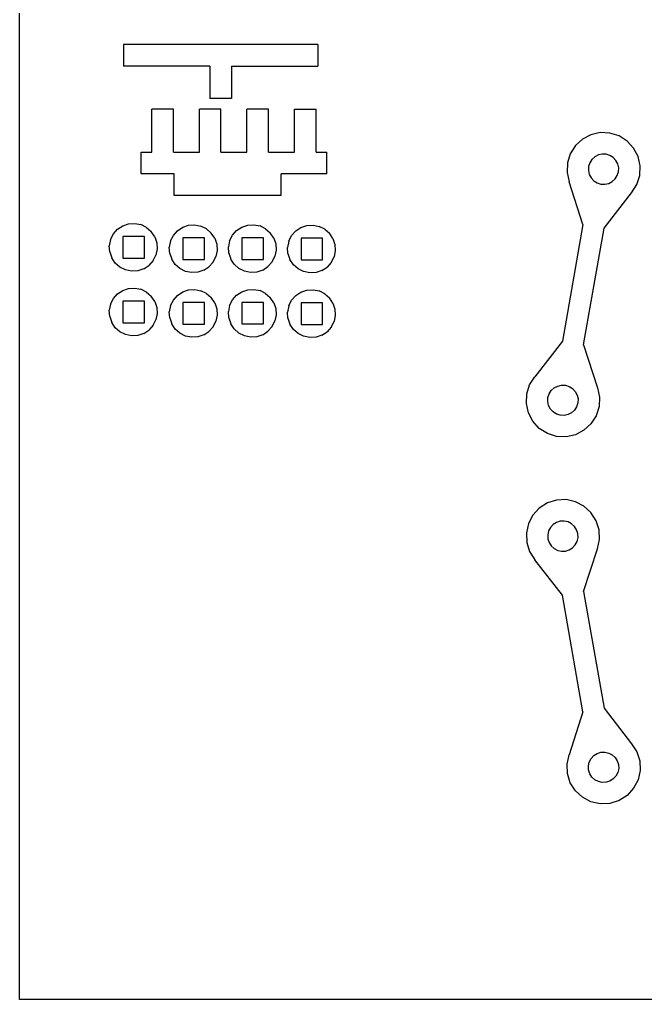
# Model space of a CAD drawing. Extents: x -2494 to 2494, y -1959 to 1959.
# Drawn here: x -2494 to -2030, y -1959 to -1231 of the extents above; entities that cross this region are included whole.
import ezdxf

# ---------------------------------------------------------------- set-up
doc = ezdxf.new("R2010")
doc.units = 0
doc.header["$MEASUREMENT"] = 0
doc.layers.get('0').update_dxf_attribs({"linetype": 'CONTINUOUS'})

msp = doc.modelspace()

# ---------------------------------------------------------------- linework, layer by layer
for p, q in [((-2494.26, -1958.62), (-2494.26, 1958.62)), ((-2417.1, -1249.79), (-2417.1, -1265.8)), ((-2273.02, -1249.79), (-2417.1, -1249.79)), ((-2273.02, -1249.79), (-2273.02, -1265.8)), ((-2353.06, -1265.8), (-2417.1, -1265.8)), ((-2353.06, -1265.8), (-2353.06, -1289.84)), ((-2337.05, -1265.8), (-2337.05, -1289.84)), ((-2337.05, -1265.8), (-2273.02, -1265.8)), ((-2337.05, -1289.84), (-2353.06, -1289.84)), ((-2396.1, -1329.72), (-2396.1, -1297.7)), ((-2380.09, -1297.7), (-2396.1, -1297.7)), ((-2380.09, -1329.72), (-2380.09, -1297.7)), ((-2344.81, -1297.7), (-2360.82, -1297.7)), ((-2360.82, -1329.72), (-2360.82, -1297.7)), ((-2344.81, -1329.72), (-2344.81, -1297.7)), ((-2325.54, -1329.72), (-2325.54, -1297.7)), ((-2309.53, -1297.7), (-2325.54, -1297.7)), ((-2309.53, -1329.72), (-2309.53, -1297.7)), ((-2290.15, -1297.7), (-2274.14, -1297.7)), ((-2290.15, -1329.72), (-2290.15, -1297.7)), ((-2274.14, -1329.72), (-2274.14, -1297.7)), ((-2063.27, -1315.12), (-2070.2, -1316.67)), ((-2056.17, -1315.43), (-2063.27, -1315.12)), ((-2049.39, -1317.56), (-2056.17, -1315.43)), ((-2076.5, -1319.95), (-2081.74, -1324.75)), ((-2070.2, -1316.67), (-2076.5, -1319.95)), ((-2043.39, -1321.38), (-2049.39, -1317.56)), ((-2038.59, -1326.62), (-2043.39, -1321.38)), ((-2404.1, -1329.72), (-2396.1, -1329.72)), ((-2404.1, -1345.73), (-2404.1, -1329.72)), ((-2380.09, -1329.72), (-2360.82, -1329.72)), ((-2344.81, -1329.72), (-2325.54, -1329.72)), ((-2309.53, -1329.72), (-2290.15, -1329.72)), ((-2274.14, -1329.72), (-2266.14, -1329.72)), ((-2266.14, -1345.73), (-2266.14, -1329.72)), ((-2085.56, -1330.75), (-2087.69, -1337.53)), ((-2081.74, -1324.75), (-2085.56, -1330.75)), ((-2061.87, -1331.01), (-2064.74, -1331.65)), ((-2058.93, -1331.14), (-2061.87, -1331.01)), ((-2056.12, -1332.02), (-2058.93, -1331.14)), ((-2035.3, -1332.92), (-2038.59, -1326.62)), ((-2087.69, -1337.53), (-2088, -1344.63)), ((-2071.1, -1337.48), (-2071.98, -1340.29)), ((-2069.52, -1335), (-2071.1, -1337.48)), ((-2067.35, -1333.01), (-2069.52, -1335)), ((-2064.74, -1331.65), (-2067.35, -1333.01)), ((-2053.64, -1333.6), (-2056.12, -1332.02)), ((-2051.65, -1335.77), (-2053.64, -1333.6)), ((-2050.28, -1338.38), (-2051.65, -1335.77)), ((-2049.65, -1341.25), (-2050.28, -1338.38)), ((-2033.76, -1339.85), (-2035.3, -1332.92)), ((-2088, -1344.63), (-2086.45, -1351.57)), ((-2071.98, -1340.29), (-2072.11, -1343.23)), ((-2072.11, -1343.23), (-2071.47, -1346.1)), ((-2050.66, -1347), (-2049.77, -1344.19)), ((-2049.77, -1344.19), (-2049.65, -1341.25)), ((-2034.07, -1346.95), (-2033.76, -1339.85)), ((-2379.67, -1345.73), (-2404.1, -1345.73)), ((-2379.67, -1361.75), (-2379.67, -1345.73)), ((-2300.16, -1361.75), (-2300.16, -1345.73)), ((-2266.14, -1345.73), (-2300.16, -1345.73)), ((-2076.2, -1383.38), (-2086.45, -1351.57)), ((-2071.47, -1346.1), (-2070.11, -1348.71)), ((-2070.11, -1348.71), (-2068.12, -1350.88)), ((-2068.12, -1350.88), (-2065.64, -1352.46)), ((-2065.64, -1352.46), (-2062.83, -1353.35)), ((-2059.89, -1353.47), (-2057.02, -1352.84)), ((-2057.02, -1352.84), (-2054.41, -1351.47)), ((-2054.41, -1351.47), (-2052.24, -1349.48)), ((-2052.24, -1349.48), (-2050.66, -1347)), ((-2036.2, -1353.73), (-2034.07, -1346.95)), ((-2062.83, -1353.35), (-2059.89, -1353.47)), ((-2060.5, -1386.14), (-2040.02, -1359.73)), ((-2040.02, -1359.73), (-2036.2, -1353.73)), ((-2300.16, -1361.75), (-2379.67, -1361.75)), ((-2424.69, -1390.35), (-2421.62, -1386.87)), ((-2421.62, -1386.87), (-2417.76, -1384.3)), ((-2417.76, -1384.3), (-2413.37, -1382.82)), ((-2413.37, -1382.82), (-2408.74, -1382.53)), ((-2408.74, -1382.53), (-2404.2, -1383.45)), ((-2400.05, -1385.51), (-2404.2, -1383.45)), ((-2400.05, -1385.51), (-2396.57, -1388.58)), ((-2394.01, -1392.45), (-2396.57, -1388.58)), ((-2380.16, -1391.41), (-2377.09, -1387.93)), ((-2377.09, -1387.93), (-2373.23, -1385.36)), ((-2373.23, -1385.36), (-2368.84, -1383.88)), ((-2368.84, -1383.88), (-2364.21, -1383.59)), ((-2364.21, -1383.59), (-2359.67, -1384.51)), ((-2355.52, -1386.58), (-2359.67, -1384.51)), ((-2355.52, -1386.58), (-2352.04, -1389.65)), ((-2336.32, -1391.28), (-2333.25, -1387.8)), ((-2333.25, -1387.8), (-2329.39, -1385.24)), ((-2329.39, -1385.24), (-2325, -1383.76)), ((-2325, -1383.76), (-2320.37, -1383.47)), ((-2320.37, -1383.47), (-2315.83, -1384.39)), ((-2311.68, -1386.45), (-2315.83, -1384.39)), ((-2311.68, -1386.45), (-2308.21, -1389.52)), ((-2292.43, -1391.6), (-2289.36, -1388.12)), ((-2289.36, -1388.12), (-2285.5, -1385.55)), ((-2285.5, -1385.55), (-2281.11, -1384.07)), ((-2281.11, -1384.07), (-2276.48, -1383.78)), ((-2276.48, -1383.78), (-2271.94, -1384.7)), ((-2267.79, -1386.76), (-2271.94, -1384.7)), ((-2267.79, -1386.76), (-2264.31, -1389.83)), ((-2076.2, -1383.38), (-2091.44, -1469.94)), ((-2075.74, -1472.7), (-2060.5, -1386.14)), ((-2426.75, -1394.5), (-2427.67, -1399.05)), ((-2426.75, -1394.5), (-2424.69, -1390.35)), ((-2417.66, -1392.26), (-2417.66, -1408.27)), ((-2401.65, -1392.26), (-2417.66, -1392.26)), ((-2401.65, -1408.27), (-2401.65, -1392.26)), ((-2394.01, -1392.45), (-2392.53, -1396.85)), ((-2382.22, -1395.56), (-2383.14, -1400.11)), ((-2382.22, -1395.56), (-2380.16, -1391.41)), ((-2373.13, -1393.32), (-2373.13, -1409.33)), ((-2357.12, -1393.32), (-2373.13, -1393.32)), ((-2357.12, -1409.33), (-2357.12, -1393.32)), ((-2349.48, -1393.51), (-2352.04, -1389.65)), ((-2349.48, -1393.51), (-2348, -1397.91)), ((-2338.38, -1395.44), (-2339.3, -1399.99)), ((-2338.38, -1395.44), (-2336.32, -1391.28)), ((-2329.29, -1393.19), (-2329.29, -1409.2)), ((-2313.28, -1393.19), (-2329.29, -1393.19)), ((-2313.28, -1409.2), (-2313.28, -1393.19)), ((-2305.64, -1393.39), (-2308.21, -1389.52)), ((-2305.64, -1393.39), (-2304.16, -1397.78)), ((-2294.49, -1395.75), (-2295.41, -1400.3)), ((-2294.49, -1395.75), (-2292.43, -1391.6)), ((-2285.4, -1393.51), (-2285.4, -1409.52)), ((-2269.39, -1393.51), (-2285.4, -1393.51)), ((-2269.39, -1409.52), (-2269.39, -1393.51)), ((-2261.75, -1393.7), (-2264.31, -1389.83)), ((-2261.75, -1393.7), (-2260.27, -1398.1)), ((-2427.38, -1403.68), (-2427.67, -1399.05)), ((-2427.38, -1403.68), (-2425.9, -1408.08)), ((-2392.24, -1401.48), (-2393.16, -1406.02)), ((-2392.53, -1396.85), (-2392.24, -1401.48)), ((-2382.85, -1404.74), (-2383.14, -1400.11)), ((-2347.71, -1402.54), (-2348.63, -1407.08)), ((-2348, -1397.91), (-2347.71, -1402.54)), ((-2339.01, -1404.62), (-2339.3, -1399.99)), ((-2303.87, -1402.41), (-2304.79, -1406.96)), ((-2304.16, -1397.78), (-2303.87, -1402.41)), ((-2295.12, -1404.93), (-2295.41, -1400.3)), ((-2259.98, -1402.73), (-2260.9, -1407.27)), ((-2260.27, -1398.1), (-2259.98, -1402.73)), ((-2423.34, -1411.94), (-2425.9, -1408.08)), ((-2417.66, -1408.27), (-2401.65, -1408.27)), ((-2395.22, -1410.18), (-2398.29, -1413.66)), ((-2395.22, -1410.18), (-2393.16, -1406.02)), ((-2382.85, -1404.74), (-2381.37, -1409.14)), ((-2378.81, -1413), (-2381.37, -1409.14)), ((-2373.13, -1409.33), (-2357.12, -1409.33)), ((-2350.69, -1411.24), (-2348.63, -1407.08)), ((-2339.01, -1404.62), (-2337.53, -1409.01)), ((-2334.97, -1412.88), (-2337.53, -1409.01)), ((-2329.29, -1409.2), (-2313.28, -1409.2)), ((-2306.85, -1411.11), (-2309.92, -1414.59)), ((-2306.85, -1411.11), (-2304.79, -1406.96)), ((-2295.12, -1404.93), (-2293.64, -1409.33)), ((-2291.08, -1413.19), (-2293.64, -1409.33)), ((-2285.4, -1409.52), (-2269.39, -1409.52)), ((-2262.96, -1411.43), (-2260.9, -1407.27)), ((-2419.86, -1415.01), (-2423.34, -1411.94)), ((-2415.71, -1417.07), (-2419.86, -1415.01)), ((-2411.17, -1417.99), (-2415.71, -1417.07)), ((-2406.54, -1417.7), (-2411.17, -1417.99)), ((-2402.15, -1416.22), (-2406.54, -1417.7)), ((-2402.15, -1416.22), (-2398.29, -1413.66)), ((-2375.33, -1416.07), (-2378.81, -1413)), ((-2371.18, -1418.14), (-2375.33, -1416.07)), ((-2366.64, -1419.05), (-2371.18, -1418.14)), ((-2357.62, -1417.28), (-2362.01, -1418.76)), ((-2357.62, -1417.28), (-2353.76, -1414.72)), ((-2350.69, -1411.24), (-2353.76, -1414.72)), ((-2331.49, -1415.95), (-2334.97, -1412.88)), ((-2327.34, -1418.01), (-2331.49, -1415.95)), ((-2322.8, -1418.93), (-2327.34, -1418.01)), ((-2313.78, -1417.16), (-2318.17, -1418.64)), ((-2313.78, -1417.16), (-2309.92, -1414.59)), ((-2287.6, -1416.26), (-2291.08, -1413.19)), ((-2283.45, -1418.32), (-2287.6, -1416.26)), ((-2278.91, -1419.24), (-2283.45, -1418.32)), ((-2269.89, -1417.47), (-2274.28, -1418.95)), ((-2269.89, -1417.47), (-2266.03, -1414.91)), ((-2262.96, -1411.43), (-2266.03, -1414.91)), ((-2362.01, -1418.76), (-2366.64, -1419.05)), ((-2318.17, -1418.64), (-2322.8, -1418.93)), ((-2274.28, -1418.95), (-2278.91, -1419.24)), ((-2421.62, -1434.87), (-2417.76, -1432.3)), ((-2417.76, -1432.3), (-2413.37, -1430.82)), ((-2413.37, -1430.82), (-2408.74, -1430.53)), ((-2408.74, -1430.53), (-2404.2, -1431.45)), ((-2400.05, -1433.51), (-2404.2, -1431.45)), ((-2373.23, -1433.36), (-2368.84, -1431.88)), ((-2368.84, -1431.88), (-2364.21, -1431.59)), ((-2364.21, -1431.59), (-2359.67, -1432.51)), ((-2355.52, -1434.58), (-2359.67, -1432.51)), ((-2329.39, -1433.24), (-2325, -1431.76)), ((-2325, -1431.76), (-2320.37, -1431.47)), ((-2320.37, -1431.47), (-2315.83, -1432.39)), ((-2311.68, -1434.45), (-2315.83, -1432.39)), ((-2285.5, -1433.55), (-2281.11, -1432.07)), ((-2281.11, -1432.07), (-2276.48, -1431.78)), ((-2276.48, -1431.78), (-2271.94, -1432.7)), ((-2267.79, -1434.76), (-2271.94, -1432.7)), ((-2426.75, -1442.5), (-2424.69, -1438.35)), ((-2424.69, -1438.35), (-2421.62, -1434.87)), ((-2417.66, -1440.26), (-2417.66, -1456.27)), ((-2401.65, -1440.26), (-2417.66, -1440.26)), ((-2401.65, -1456.27), (-2401.65, -1440.26)), ((-2400.05, -1433.51), (-2396.57, -1436.58)), ((-2394.01, -1440.45), (-2396.57, -1436.58)), ((-2382.22, -1443.56), (-2380.16, -1439.41)), ((-2380.16, -1439.41), (-2377.09, -1435.93)), ((-2377.09, -1435.93), (-2373.23, -1433.36)), ((-2355.52, -1434.58), (-2352.04, -1437.65)), ((-2349.48, -1441.51), (-2352.04, -1437.65)), ((-2338.38, -1443.44), (-2336.32, -1439.28)), ((-2336.32, -1439.28), (-2333.25, -1435.8)), ((-2333.25, -1435.8), (-2329.39, -1433.24)), ((-2311.68, -1434.45), (-2308.21, -1437.52)), ((-2305.64, -1441.39), (-2308.21, -1437.52)), ((-2294.49, -1443.75), (-2292.43, -1439.6)), ((-2292.43, -1439.6), (-2289.36, -1436.12)), ((-2289.36, -1436.12), (-2285.5, -1433.55)), ((-2267.79, -1434.76), (-2264.31, -1437.83)), ((-2261.75, -1441.7), (-2264.31, -1437.83)), ((-2426.75, -1442.5), (-2427.67, -1447.05)), ((-2427.38, -1451.68), (-2427.67, -1447.05)), ((-2394.01, -1440.45), (-2392.53, -1444.85)), ((-2392.53, -1444.85), (-2392.24, -1449.48)), ((-2382.22, -1443.56), (-2383.14, -1448.11)), ((-2373.13, -1441.32), (-2373.13, -1457.33)), ((-2357.12, -1441.32), (-2373.13, -1441.32)), ((-2357.12, -1457.33), (-2357.12, -1441.32)), ((-2349.48, -1441.51), (-2348, -1445.91)), ((-2348, -1445.91), (-2347.71, -1450.54)), ((-2338.38, -1443.44), (-2339.3, -1447.99)), ((-2329.29, -1441.19), (-2329.29, -1457.2)), ((-2313.28, -1441.19), (-2329.29, -1441.19)), ((-2313.28, -1457.2), (-2313.28, -1441.19)), ((-2305.64, -1441.39), (-2304.16, -1445.78)), ((-2304.16, -1445.78), (-2303.87, -1450.41)), ((-2294.49, -1443.75), (-2295.41, -1448.3)), ((-2285.4, -1441.51), (-2285.4, -1457.52)), ((-2269.39, -1441.51), (-2285.4, -1441.51)), ((-2269.39, -1457.52), (-2269.39, -1441.51)), ((-2261.75, -1441.7), (-2260.27, -1446.1)), ((-2260.27, -1446.1), (-2259.98, -1450.73)), ((-2427.38, -1451.68), (-2425.9, -1456.08)), ((-2395.22, -1458.18), (-2393.16, -1454.02)), ((-2392.24, -1449.48), (-2393.16, -1454.02)), ((-2382.85, -1452.74), (-2383.14, -1448.11)), ((-2382.85, -1452.74), (-2381.37, -1457.14)), ((-2347.71, -1450.54), (-2348.63, -1455.08)), ((-2339.01, -1452.62), (-2339.3, -1447.99)), ((-2339.01, -1452.62), (-2337.53, -1457.01)), ((-2303.87, -1450.41), (-2304.79, -1454.96)), ((-2295.12, -1452.93), (-2295.41, -1448.3)), ((-2295.12, -1452.93), (-2293.64, -1457.33)), ((-2259.98, -1450.73), (-2260.9, -1455.27)), ((-2423.34, -1459.94), (-2425.9, -1456.08)), ((-2419.86, -1463.01), (-2423.34, -1459.94)), ((-2417.66, -1456.27), (-2401.65, -1456.27)), ((-2402.15, -1464.22), (-2398.29, -1461.66)), ((-2395.22, -1458.18), (-2398.29, -1461.66)), ((-2378.81, -1461), (-2381.37, -1457.14)), ((-2375.33, -1464.07), (-2378.81, -1461)), ((-2373.13, -1457.33), (-2357.12, -1457.33)), ((-2350.69, -1459.24), (-2353.76, -1462.72)), ((-2350.69, -1459.24), (-2348.63, -1455.08)), ((-2334.97, -1460.88), (-2337.53, -1457.01)), ((-2331.49, -1463.95), (-2334.97, -1460.88)), ((-2329.29, -1457.2), (-2313.28, -1457.2)), ((-2306.85, -1459.11), (-2309.92, -1462.59)), ((-2306.85, -1459.11), (-2304.79, -1454.96)), ((-2291.08, -1461.19), (-2293.64, -1457.33)), ((-2287.6, -1464.26), (-2291.08, -1461.19)), ((-2285.4, -1457.52), (-2269.39, -1457.52)), ((-2262.96, -1459.43), (-2266.03, -1462.91)), ((-2262.96, -1459.43), (-2260.9, -1455.27)), ((-2415.71, -1465.07), (-2419.86, -1463.01)), ((-2411.17, -1465.99), (-2415.71, -1465.07)), ((-2406.54, -1465.7), (-2411.17, -1465.99)), ((-2402.15, -1464.22), (-2406.54, -1465.7)), ((-2371.18, -1466.14), (-2375.33, -1464.07)), ((-2366.64, -1467.05), (-2371.18, -1466.14)), ((-2362.01, -1466.76), (-2366.64, -1467.05)), ((-2357.62, -1465.28), (-2362.01, -1466.76)), ((-2357.62, -1465.28), (-2353.76, -1462.72)), ((-2327.34, -1466.01), (-2331.49, -1463.95)), ((-2322.8, -1466.93), (-2327.34, -1466.01)), ((-2318.17, -1466.64), (-2322.8, -1466.93)), ((-2313.78, -1465.16), (-2318.17, -1466.64)), ((-2313.78, -1465.16), (-2309.92, -1462.59)), ((-2283.45, -1466.32), (-2287.6, -1464.26)), ((-2278.91, -1467.24), (-2283.45, -1466.32)), ((-2274.28, -1466.95), (-2278.91, -1467.24)), ((-2269.89, -1465.47), (-2274.28, -1466.95)), ((-2269.89, -1465.47), (-2266.03, -1462.91)), ((-2091.44, -1469.94), (-2111.92, -1496.35)), ((-2075.74, -1472.7), (-2065.49, -1504.51)), ((-2115.74, -1502.34), (-2111.92, -1496.35)), ((-2117.87, -1509.12), (-2115.74, -1502.34)), ((-2099.7, -1506.59), (-2097.53, -1504.6)), ((-2097.53, -1504.6), (-2094.92, -1503.24)), ((-2094.92, -1503.24), (-2092.05, -1502.6)), ((-2092.05, -1502.6), (-2089.11, -1502.73)), ((-2089.11, -1502.73), (-2086.3, -1503.61)), ((-2086.3, -1503.61), (-2083.82, -1505.19)), ((-2083.82, -1505.19), (-2081.83, -1507.36)), ((-2065.49, -1504.51), (-2063.95, -1511.45)), ((-2118.18, -1516.22), (-2117.87, -1509.12)), ((-2102.29, -1514.82), (-2102.17, -1511.88)), ((-2102.17, -1511.88), (-2101.28, -1509.08)), ((-2101.28, -1509.08), (-2099.7, -1506.59)), ((-2081.83, -1507.36), (-2080.47, -1509.97)), ((-2080.47, -1509.97), (-2079.83, -1512.85)), ((-2079.83, -1512.85), (-2079.96, -1515.79)), ((-2063.95, -1511.45), (-2064.25, -1518.55)), ((-2116.64, -1523.16), (-2118.18, -1516.22)), ((-2101.66, -1517.7), (-2102.29, -1514.82)), ((-2100.29, -1520.31), (-2101.66, -1517.7)), ((-2080.84, -1518.6), (-2082.42, -1521.08)), ((-2079.96, -1515.79), (-2080.84, -1518.6)), ((-2064.25, -1518.55), (-2066.38, -1525.33)), ((-2113.35, -1529.46), (-2116.64, -1523.16)), ((-2098.31, -1522.48), (-2100.29, -1520.31)), ((-2095.82, -1524.06), (-2098.31, -1522.48)), ((-2093.01, -1524.94), (-2095.82, -1524.06)), ((-2090.07, -1525.07), (-2093.01, -1524.94)), ((-2087.2, -1524.43), (-2090.07, -1525.07)), ((-2084.59, -1523.07), (-2087.2, -1524.43)), ((-2082.42, -1521.08), (-2084.59, -1523.07)), ((-2066.38, -1525.33), (-2070.2, -1531.32)), ((-2108.55, -1534.7), (-2113.35, -1529.46)), ((-2102.55, -1538.51), (-2108.55, -1534.7)), ((-2070.2, -1531.32), (-2075.44, -1536.13)), ((-2095.77, -1540.65), (-2102.55, -1538.51)), ((-2088.68, -1540.95), (-2095.77, -1540.65)), ((-2081.74, -1539.41), (-2088.68, -1540.95)), ((-2075.44, -1536.13), (-2081.74, -1539.41)), ((-2102.55, -1590.03), (-2108.55, -1593.84)), ((-2095.77, -1587.89), (-2102.55, -1590.03)), ((-2088.68, -1587.59), (-2095.77, -1587.89)), ((-2081.74, -1589.13), (-2088.68, -1587.59)), ((-2075.44, -1592.41), (-2081.74, -1589.13)), ((-2070.2, -1597.22), (-2075.44, -1592.41)), ((-2113.35, -1599.08), (-2116.64, -1605.38)), ((-2108.55, -1593.84), (-2113.35, -1599.08)), ((-2066.38, -1603.21), (-2070.2, -1597.22)), ((-2116.64, -1605.38), (-2118.18, -1612.32)), ((-2098.31, -1606.06), (-2100.29, -1608.23)), ((-2095.82, -1604.48), (-2098.31, -1606.06)), ((-2093.01, -1603.6), (-2095.82, -1604.48)), ((-2090.07, -1603.47), (-2093.01, -1603.6)), ((-2087.2, -1604.11), (-2090.07, -1603.47)), ((-2084.59, -1605.47), (-2087.2, -1604.11)), ((-2082.42, -1607.46), (-2084.59, -1605.47)), ((-2080.84, -1609.94), (-2082.42, -1607.46)), ((-2064.25, -1609.99), (-2066.38, -1603.21)), ((-2118.18, -1612.32), (-2117.87, -1619.42)), ((-2101.66, -1610.84), (-2102.29, -1613.72)), ((-2102.29, -1613.72), (-2102.17, -1616.66)), ((-2100.29, -1608.23), (-2101.66, -1610.84)), ((-2079.96, -1612.75), (-2080.84, -1609.94)), ((-2079.83, -1615.69), (-2079.96, -1612.75)), ((-2063.95, -1617.09), (-2064.25, -1609.99)), ((-2117.87, -1619.42), (-2115.74, -1626.2)), ((-2102.17, -1616.66), (-2101.28, -1619.46)), ((-2101.28, -1619.46), (-2099.7, -1621.95)), ((-2099.7, -1621.95), (-2097.53, -1623.94)), ((-2083.82, -1623.35), (-2081.83, -1621.18)), ((-2081.83, -1621.18), (-2080.47, -1618.57)), ((-2080.47, -1618.57), (-2079.83, -1615.69)), ((-2065.49, -1624.03), (-2063.95, -1617.09)), ((-2115.74, -1626.2), (-2111.92, -1632.19)), ((-2097.53, -1623.94), (-2094.92, -1625.3)), ((-2094.92, -1625.3), (-2092.05, -1625.94)), ((-2092.05, -1625.94), (-2089.11, -1625.81)), ((-2089.11, -1625.81), (-2086.3, -1624.93)), ((-2086.3, -1624.93), (-2083.82, -1623.35)), ((-2075.74, -1655.84), (-2065.49, -1624.03)), ((-2091.44, -1658.6), (-2111.92, -1632.19)), ((-2075.74, -1655.84), (-2060.5, -1742.4)), ((-2076.2, -1745.16), (-2091.44, -1658.6)), ((-2076.2, -1745.16), (-2086.45, -1776.97)), ((-2060.5, -1742.4), (-2040.02, -1768.81)), ((-2040.02, -1768.81), (-2036.2, -1774.81)), ((-2036.2, -1774.81), (-2034.07, -1781.59)), ((-2088, -1783.91), (-2086.45, -1776.97)), ((-2071.47, -1782.44), (-2070.11, -1779.83)), ((-2070.11, -1779.83), (-2068.12, -1777.66)), ((-2068.12, -1777.66), (-2065.64, -1776.08)), ((-2065.64, -1776.08), (-2062.83, -1775.19)), ((-2062.83, -1775.19), (-2059.89, -1775.07)), ((-2059.89, -1775.07), (-2057.02, -1775.71)), ((-2057.02, -1775.71), (-2054.41, -1777.07)), ((-2054.41, -1777.07), (-2052.24, -1779.06)), ((-2052.24, -1779.06), (-2050.66, -1781.54)), ((-2050.66, -1781.54), (-2049.77, -1784.35)), ((-2034.07, -1781.59), (-2033.76, -1788.69)), ((-2087.69, -1791.01), (-2088, -1783.91)), ((-2072.11, -1785.31), (-2071.47, -1782.44)), ((-2071.98, -1788.25), (-2072.11, -1785.31)), ((-2071.1, -1791.06), (-2071.98, -1788.25)), ((-2049.65, -1787.29), (-2050.28, -1790.16)), ((-2049.77, -1784.35), (-2049.65, -1787.29)), ((-2033.76, -1788.69), (-2035.3, -1795.62)), ((-2085.56, -1797.79), (-2087.69, -1791.01)), ((-2069.52, -1793.54), (-2071.1, -1791.06)), ((-2067.35, -1795.53), (-2069.52, -1793.54)), ((-2064.74, -1796.89), (-2067.35, -1795.53)), ((-2056.12, -1796.52), (-2058.93, -1797.4)), ((-2053.64, -1794.94), (-2056.12, -1796.52)), ((-2051.65, -1792.77), (-2053.64, -1794.94)), ((-2050.28, -1790.16), (-2051.65, -1792.77)), ((-2035.3, -1795.62), (-2038.59, -1801.92)), ((-2081.74, -1803.79), (-2085.56, -1797.79)), ((-2076.5, -1808.59), (-2081.74, -1803.79)), ((-2061.87, -1797.53), (-2064.74, -1796.89)), ((-2058.93, -1797.4), (-2061.87, -1797.53)), ((-2038.59, -1801.92), (-2043.39, -1807.16)), ((-2070.2, -1811.87), (-2076.5, -1808.59)), ((-2049.39, -1810.98), (-2056.17, -1813.11)), ((-2043.39, -1807.16), (-2049.39, -1810.98)), ((-2063.27, -1813.42), (-2070.2, -1811.87)), ((-2056.17, -1813.11), (-2063.27, -1813.42)), ((2494.26, -1958.62), (-2494.26, -1958.62))]:
    msp.add_line(p, q)

doc.saveas('drawing.dxf')
